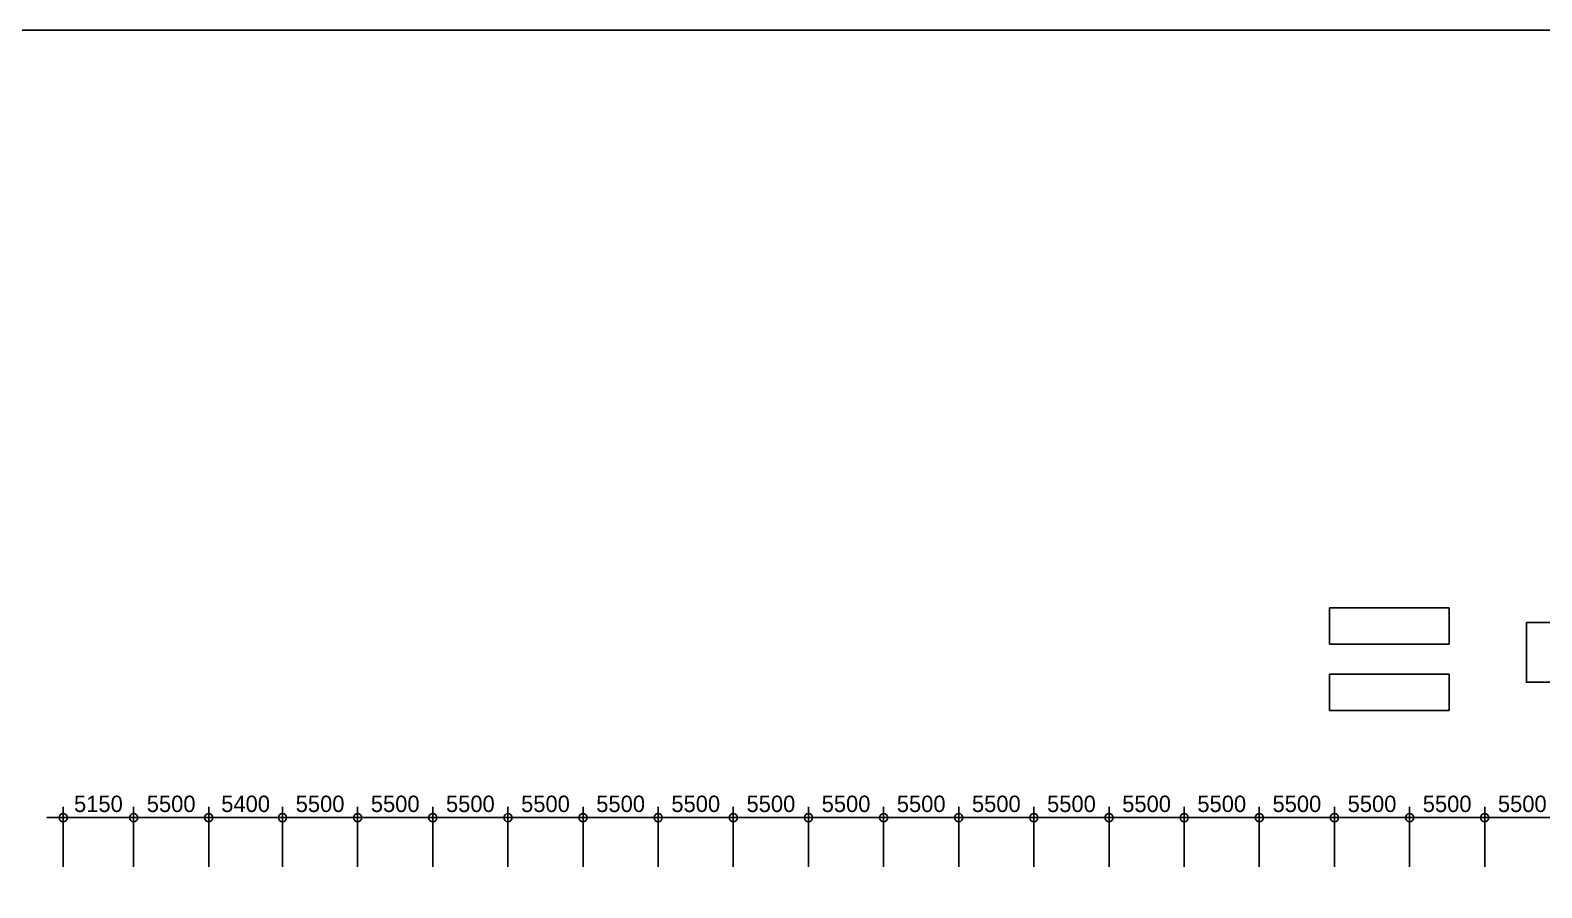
# Model space of a CAD drawing. Header units: millimetres. Extents: x -869187 to 1405794, y -1345622 to 197746.
# Drawn here: x 102765 to 213406, y -1247447 to -1184654 of the extents above; entities that cross this region are included whole.
import ezdxf

# ---------------------------------------------------------------- set-up
doc = ezdxf.new("R2010")
doc.units = ezdxf.units.MM
doc.header["$LTSCALE"] = 1000
doc.header["$MEASUREMENT"] = 0
doc.header["$PDSIZE"] = -10
doc.layers.get('0').update_dxf_attribs({"linetype": 'CONTINUOUS'})
doc.layers.get('Defpoints').update_dxf_attribs({"color": 171, "linetype": 'CONTINUOUS'})
doc.layers.add('NDIM', color=7, linetype='CONTINUOUS')
doc.styles.add('CGS', font='cgse', dxfattribs={"bigfont": 'cgs'})
doc.dimstyles.new('NDIM 1200', dxfattribs={"dimscale": 500, "dimtxt": 3, "dimasz": 1, "dimexe": 2, "dimexo": 2, "dimgap": 1, "dimtad": 1, "dimdec": 0, "dimdsep": 46, "dimtxsty": 'CGS', "dimblk": 'DOT0', "dimcen": 1, "dimdle": 8, "dimclrd": 2, "dimclre": 2, "dimclrt": 2, "dimadec": 0, "dimazin": 0, "dimtfac": 1, "dimtdec": 0, "dimtix": 1, "dimtmove": 2, "dimatfit": 3, "dimldrblk": 'DOT0', "dimfxl": 1, "dimtolj": 1, "dimtzin": 0, "dimlwd": -1, "dimlwe": -1, "dimarcsym": 0})

# ---------------------------------------------------------------- blocks, each defined once
blk = doc.blocks.new('DOT0')
blk.add_line((-3, 0), (3, 0))
at = {"color": 6}
blk.add_circle((0, 0), 0.75, dxfattribs=at)
blk = doc.blocks.new('*D421')
at = {"layer": 'Defpoints', "color": 0, "ltscale": 0.4, "transparency": 16777216}
for p in [(110330, -1242309), (105180, -1246709), (110330, -1246709)]:
    blk.add_point(p, dxfattribs=at)
at = {"layer": 'NDIM', "ltscale": 0.4, "transparency": 16777216}
for p, q in [((105180, -1245909), (105180, -1241509)), ((105580, -1242309), (109930, -1242309)), ((110330, -1245909), (110330, -1241509))]:
    blk.add_line(p, q, dxfattribs=at)
at = {"layer": 'NDIM', "ltscale": 0.4, "transparency": 16777216, "xscale": 400, "yscale": 400, "zscale": 400, "rotation": 180}
blk.add_blockref('DOT0', (105180, -1242309), dxfattribs=at)
at = {"layer": 'NDIM', "ltscale": 0.4, "transparency": 16777216, "xscale": 400, "yscale": 400, "zscale": 400}
blk.add_blockref('DOT0', (110330, -1242309), dxfattribs=at)
at = {"layer": 'NDIM', "ltscale": 0.4, "transparency": 16777216, "insert": (107755, -1241309), "char_height": 1200, "attachment_point": 5, "style": 'CGS'}
blk.add_mtext('\\A1;5150', dxfattribs=at)
blk = doc.blocks.new('*D422')
at = {"layer": 'Defpoints', "color": 0, "ltscale": 0.4, "transparency": 16777216}
for p in [(115830, -1242309), (110330, -1246709), (115830, -1246709)]:
    blk.add_point(p, dxfattribs=at)
at = {"layer": 'NDIM', "ltscale": 0.4, "transparency": 16777216}
for p, q in [((110330, -1245909), (110330, -1241509)), ((110730, -1242309), (115430, -1242309)), ((115830, -1245909), (115830, -1241509))]:
    blk.add_line(p, q, dxfattribs=at)
at = {"layer": 'NDIM', "ltscale": 0.4, "transparency": 16777216, "xscale": 400, "yscale": 400, "zscale": 400, "rotation": 180}
blk.add_blockref('DOT0', (110330, -1242309), dxfattribs=at)
at = {"layer": 'NDIM', "ltscale": 0.4, "transparency": 16777216, "xscale": 400, "yscale": 400, "zscale": 400}
blk.add_blockref('DOT0', (115830, -1242309), dxfattribs=at)
at = {"layer": 'NDIM', "ltscale": 0.4, "transparency": 16777216, "insert": (113080, -1241309), "char_height": 1200, "attachment_point": 5, "style": 'CGS'}
blk.add_mtext('\\A1;5500', dxfattribs=at)
blk = doc.blocks.new('*D423')
at = {"layer": 'Defpoints', "color": 0, "ltscale": 0.4, "transparency": 16777216}
for p in [(126730, -1242309), (121230, -1246709), (126730, -1246709)]:
    blk.add_point(p, dxfattribs=at)
at = {"layer": 'NDIM', "ltscale": 0.4, "transparency": 16777216}
for p, q in [((121230, -1245909), (121230, -1241509)), ((121630, -1242309), (126330, -1242309)), ((126730, -1245909), (126730, -1241509))]:
    blk.add_line(p, q, dxfattribs=at)
at = {"layer": 'NDIM', "ltscale": 0.4, "transparency": 16777216, "xscale": 400, "yscale": 400, "zscale": 400, "rotation": 180}
blk.add_blockref('DOT0', (121230, -1242309), dxfattribs=at)
at = {"layer": 'NDIM', "ltscale": 0.4, "transparency": 16777216, "xscale": 400, "yscale": 400, "zscale": 400}
blk.add_blockref('DOT0', (126730, -1242309), dxfattribs=at)
at = {"layer": 'NDIM', "ltscale": 0.4, "transparency": 16777216, "insert": (123980, -1241309), "char_height": 1200, "attachment_point": 5, "style": 'CGS'}
blk.add_mtext('\\A1;5500', dxfattribs=at)
blk = doc.blocks.new('*D424')
at = {"layer": 'Defpoints', "color": 0, "ltscale": 0.4, "transparency": 16777216}
for p in [(121230, -1242309), (115830, -1246709), (121230, -1246709)]:
    blk.add_point(p, dxfattribs=at)
at = {"layer": 'NDIM', "ltscale": 0.4, "transparency": 16777216}
for p, q in [((115830, -1245909), (115830, -1241509)), ((116230, -1242309), (120830, -1242309)), ((121230, -1245909), (121230, -1241509))]:
    blk.add_line(p, q, dxfattribs=at)
at = {"layer": 'NDIM', "ltscale": 0.4, "transparency": 16777216, "xscale": 400, "yscale": 400, "zscale": 400, "rotation": 180}
blk.add_blockref('DOT0', (115830, -1242309), dxfattribs=at)
at = {"layer": 'NDIM', "ltscale": 0.4, "transparency": 16777216, "xscale": 400, "yscale": 400, "zscale": 400}
blk.add_blockref('DOT0', (121230, -1242309), dxfattribs=at)
at = {"layer": 'NDIM', "ltscale": 0.4, "transparency": 16777216, "insert": (118530, -1241309), "char_height": 1200, "attachment_point": 5, "style": 'CGS'}
blk.add_mtext('\\A1;5400', dxfattribs=at)
blk = doc.blocks.new('*D425')
at = {"layer": 'Defpoints', "color": 0, "ltscale": 0.4, "transparency": 16777216}
for p in [(132230, -1242309), (126730, -1246709), (132230, -1246709)]:
    blk.add_point(p, dxfattribs=at)
at = {"layer": 'NDIM', "ltscale": 0.4, "transparency": 16777216}
for p, q in [((126730, -1245909), (126730, -1241509)), ((127130, -1242309), (131830, -1242309)), ((132230, -1245909), (132230, -1241509))]:
    blk.add_line(p, q, dxfattribs=at)
at = {"layer": 'NDIM', "ltscale": 0.4, "transparency": 16777216, "xscale": 400, "yscale": 400, "zscale": 400, "rotation": 180}
blk.add_blockref('DOT0', (126730, -1242309), dxfattribs=at)
at = {"layer": 'NDIM', "ltscale": 0.4, "transparency": 16777216, "xscale": 400, "yscale": 400, "zscale": 400}
blk.add_blockref('DOT0', (132230, -1242309), dxfattribs=at)
at = {"layer": 'NDIM', "ltscale": 0.4, "transparency": 16777216, "insert": (129480, -1241309), "char_height": 1200, "attachment_point": 5, "style": 'CGS'}
blk.add_mtext('\\A1;5500', dxfattribs=at)
blk = doc.blocks.new('*D426')
at = {"layer": 'Defpoints', "color": 0, "ltscale": 0.4, "transparency": 16777216}
for p in [(137730, -1242309), (132230, -1246709), (137730, -1246709)]:
    blk.add_point(p, dxfattribs=at)
at = {"layer": 'NDIM', "ltscale": 0.4, "transparency": 16777216}
for p, q in [((132230, -1245909), (132230, -1241509)), ((132630, -1242309), (137330, -1242309)), ((137730, -1245909), (137730, -1241509))]:
    blk.add_line(p, q, dxfattribs=at)
at = {"layer": 'NDIM', "ltscale": 0.4, "transparency": 16777216, "xscale": 400, "yscale": 400, "zscale": 400, "rotation": 180}
blk.add_blockref('DOT0', (132230, -1242309), dxfattribs=at)
at = {"layer": 'NDIM', "ltscale": 0.4, "transparency": 16777216, "xscale": 400, "yscale": 400, "zscale": 400}
blk.add_blockref('DOT0', (137730, -1242309), dxfattribs=at)
at = {"layer": 'NDIM', "ltscale": 0.4, "transparency": 16777216, "insert": (134980, -1241309), "char_height": 1200, "attachment_point": 5, "style": 'CGS'}
blk.add_mtext('\\A1;5500', dxfattribs=at)
blk = doc.blocks.new('*D427')
at = {"layer": 'Defpoints', "color": 0, "ltscale": 0.4, "transparency": 16777216}
for p in [(143230, -1242309), (137730, -1246709), (143230, -1246709)]:
    blk.add_point(p, dxfattribs=at)
at = {"layer": 'NDIM', "ltscale": 0.4, "transparency": 16777216}
for p, q in [((137730, -1245909), (137730, -1241509)), ((138130, -1242309), (142830, -1242309)), ((143230, -1245909), (143230, -1241509))]:
    blk.add_line(p, q, dxfattribs=at)
at = {"layer": 'NDIM', "ltscale": 0.4, "transparency": 16777216, "xscale": 400, "yscale": 400, "zscale": 400, "rotation": 180}
blk.add_blockref('DOT0', (137730, -1242309), dxfattribs=at)
at = {"layer": 'NDIM', "ltscale": 0.4, "transparency": 16777216, "xscale": 400, "yscale": 400, "zscale": 400}
blk.add_blockref('DOT0', (143230, -1242309), dxfattribs=at)
at = {"layer": 'NDIM', "ltscale": 0.4, "transparency": 16777216, "insert": (140480, -1241309), "char_height": 1200, "attachment_point": 5, "style": 'CGS'}
blk.add_mtext('\\A1;5500', dxfattribs=at)
blk = doc.blocks.new('*D428')
at = {"layer": 'Defpoints', "color": 0, "ltscale": 0.4, "transparency": 16777216}
for p in [(148730, -1242309), (143230, -1246709), (148730, -1246709)]:
    blk.add_point(p, dxfattribs=at)
at = {"layer": 'NDIM', "ltscale": 0.4, "transparency": 16777216}
for p, q in [((143230, -1245909), (143230, -1241509)), ((143630, -1242309), (148330, -1242309)), ((148730, -1245909), (148730, -1241509))]:
    blk.add_line(p, q, dxfattribs=at)
at = {"layer": 'NDIM', "ltscale": 0.4, "transparency": 16777216, "xscale": 400, "yscale": 400, "zscale": 400, "rotation": 180}
blk.add_blockref('DOT0', (143230, -1242309), dxfattribs=at)
at = {"layer": 'NDIM', "ltscale": 0.4, "transparency": 16777216, "xscale": 400, "yscale": 400, "zscale": 400}
blk.add_blockref('DOT0', (148730, -1242309), dxfattribs=at)
at = {"layer": 'NDIM', "ltscale": 0.4, "transparency": 16777216, "insert": (145980, -1241309), "char_height": 1200, "attachment_point": 5, "style": 'CGS'}
blk.add_mtext('\\A1;5500', dxfattribs=at)
blk = doc.blocks.new('*D429')
at = {"layer": 'Defpoints', "color": 0, "ltscale": 0.4, "transparency": 16777216}
for p in [(154230, -1242309), (148730, -1246709), (154230, -1246709)]:
    blk.add_point(p, dxfattribs=at)
at = {"layer": 'NDIM', "ltscale": 0.4, "transparency": 16777216}
for p, q in [((148730, -1245909), (148730, -1241509)), ((149130, -1242309), (153830, -1242309)), ((154230, -1245909), (154230, -1241509))]:
    blk.add_line(p, q, dxfattribs=at)
at = {"layer": 'NDIM', "ltscale": 0.4, "transparency": 16777216, "xscale": 400, "yscale": 400, "zscale": 400, "rotation": 180}
blk.add_blockref('DOT0', (148730, -1242309), dxfattribs=at)
at = {"layer": 'NDIM', "ltscale": 0.4, "transparency": 16777216, "xscale": 400, "yscale": 400, "zscale": 400}
blk.add_blockref('DOT0', (154230, -1242309), dxfattribs=at)
at = {"layer": 'NDIM', "ltscale": 0.4, "transparency": 16777216, "insert": (151480, -1241309), "char_height": 1200, "attachment_point": 5, "style": 'CGS'}
blk.add_mtext('\\A1;5500', dxfattribs=at)
blk = doc.blocks.new('*D430')
at = {"layer": 'Defpoints', "color": 0, "ltscale": 0.4, "transparency": 16777216}
for p in [(159730, -1242309), (154230, -1246709), (159730, -1246709)]:
    blk.add_point(p, dxfattribs=at)
at = {"layer": 'NDIM', "ltscale": 0.4, "transparency": 16777216}
for p, q in [((154230, -1245909), (154230, -1241509)), ((154630, -1242309), (159330, -1242309)), ((159730, -1245909), (159730, -1241509))]:
    blk.add_line(p, q, dxfattribs=at)
at = {"layer": 'NDIM', "ltscale": 0.4, "transparency": 16777216, "xscale": 400, "yscale": 400, "zscale": 400, "rotation": 180}
blk.add_blockref('DOT0', (154230, -1242309), dxfattribs=at)
at = {"layer": 'NDIM', "ltscale": 0.4, "transparency": 16777216, "xscale": 400, "yscale": 400, "zscale": 400}
blk.add_blockref('DOT0', (159730, -1242309), dxfattribs=at)
at = {"layer": 'NDIM', "ltscale": 0.4, "transparency": 16777216, "insert": (156980, -1241309), "char_height": 1200, "attachment_point": 5, "style": 'CGS'}
blk.add_mtext('\\A1;5500', dxfattribs=at)
blk = doc.blocks.new('*D431')
at = {"layer": 'Defpoints', "color": 0, "ltscale": 0.4, "transparency": 16777216}
for p in [(165230, -1242309), (159730, -1246709), (165230, -1246709)]:
    blk.add_point(p, dxfattribs=at)
at = {"layer": 'NDIM', "ltscale": 0.4, "transparency": 16777216}
for p, q in [((159730, -1245909), (159730, -1241509)), ((160130, -1242309), (164830, -1242309)), ((165230, -1245909), (165230, -1241509))]:
    blk.add_line(p, q, dxfattribs=at)
at = {"layer": 'NDIM', "ltscale": 0.4, "transparency": 16777216, "xscale": 400, "yscale": 400, "zscale": 400, "rotation": 180}
blk.add_blockref('DOT0', (159730, -1242309), dxfattribs=at)
at = {"layer": 'NDIM', "ltscale": 0.4, "transparency": 16777216, "xscale": 400, "yscale": 400, "zscale": 400}
blk.add_blockref('DOT0', (165230, -1242309), dxfattribs=at)
at = {"layer": 'NDIM', "ltscale": 0.4, "transparency": 16777216, "insert": (162480, -1241309), "char_height": 1200, "attachment_point": 5, "style": 'CGS'}
blk.add_mtext('\\A1;5500', dxfattribs=at)
blk = doc.blocks.new('*D432')
at = {"layer": 'Defpoints', "color": 0, "ltscale": 0.4, "transparency": 16777216}
for p in [(170730, -1242309), (165230, -1246709), (170730, -1246709)]:
    blk.add_point(p, dxfattribs=at)
at = {"layer": 'NDIM', "ltscale": 0.4, "transparency": 16777216}
for p, q in [((165230, -1245909), (165230, -1241509)), ((165630, -1242309), (170330, -1242309)), ((170730, -1245909), (170730, -1241509))]:
    blk.add_line(p, q, dxfattribs=at)
at = {"layer": 'NDIM', "ltscale": 0.4, "transparency": 16777216, "xscale": 400, "yscale": 400, "zscale": 400, "rotation": 180}
blk.add_blockref('DOT0', (165230, -1242309), dxfattribs=at)
at = {"layer": 'NDIM', "ltscale": 0.4, "transparency": 16777216, "xscale": 400, "yscale": 400, "zscale": 400}
blk.add_blockref('DOT0', (170730, -1242309), dxfattribs=at)
at = {"layer": 'NDIM', "ltscale": 0.4, "transparency": 16777216, "insert": (167980, -1241309), "char_height": 1200, "attachment_point": 5, "style": 'CGS'}
blk.add_mtext('\\A1;5500', dxfattribs=at)
blk = doc.blocks.new('*D433')
at = {"layer": 'Defpoints', "color": 0, "ltscale": 0.4, "transparency": 16777216}
for p in [(176230, -1242309), (170730, -1246709), (176230, -1246709)]:
    blk.add_point(p, dxfattribs=at)
at = {"layer": 'NDIM', "ltscale": 0.4, "transparency": 16777216}
for p, q in [((170730, -1245909), (170730, -1241509)), ((171130, -1242309), (175830, -1242309)), ((176230, -1245909), (176230, -1241509))]:
    blk.add_line(p, q, dxfattribs=at)
at = {"layer": 'NDIM', "ltscale": 0.4, "transparency": 16777216, "xscale": 400, "yscale": 400, "zscale": 400, "rotation": 180}
blk.add_blockref('DOT0', (170730, -1242309), dxfattribs=at)
at = {"layer": 'NDIM', "ltscale": 0.4, "transparency": 16777216, "xscale": 400, "yscale": 400, "zscale": 400}
blk.add_blockref('DOT0', (176230, -1242309), dxfattribs=at)
at = {"layer": 'NDIM', "ltscale": 0.4, "transparency": 16777216, "insert": (173480, -1241309), "char_height": 1200, "attachment_point": 5, "style": 'CGS'}
blk.add_mtext('\\A1;5500', dxfattribs=at)
blk = doc.blocks.new('*D434')
at = {"layer": 'Defpoints', "color": 0, "ltscale": 0.4, "transparency": 16777216}
for p in [(181730, -1242309), (176230, -1246709), (181730, -1246709)]:
    blk.add_point(p, dxfattribs=at)
at = {"layer": 'NDIM', "ltscale": 0.4, "transparency": 16777216}
for p, q in [((176230, -1245909), (176230, -1241509)), ((176630, -1242309), (181330, -1242309)), ((181730, -1245909), (181730, -1241509))]:
    blk.add_line(p, q, dxfattribs=at)
at = {"layer": 'NDIM', "ltscale": 0.4, "transparency": 16777216, "xscale": 400, "yscale": 400, "zscale": 400, "rotation": 180}
blk.add_blockref('DOT0', (176230, -1242309), dxfattribs=at)
at = {"layer": 'NDIM', "ltscale": 0.4, "transparency": 16777216, "xscale": 400, "yscale": 400, "zscale": 400}
blk.add_blockref('DOT0', (181730, -1242309), dxfattribs=at)
at = {"layer": 'NDIM', "ltscale": 0.4, "transparency": 16777216, "insert": (178980, -1241309), "char_height": 1200, "attachment_point": 5, "style": 'CGS'}
blk.add_mtext('\\A1;5500', dxfattribs=at)
blk = doc.blocks.new('*D435')
at = {"layer": 'Defpoints', "color": 0, "ltscale": 0.4, "transparency": 16777216}
for p in [(187230, -1242309), (181730, -1246709), (187230, -1246709)]:
    blk.add_point(p, dxfattribs=at)
at = {"layer": 'NDIM', "ltscale": 0.4, "transparency": 16777216}
for p, q in [((181730, -1245909), (181730, -1241509)), ((182130, -1242309), (186830, -1242309)), ((187230, -1245909), (187230, -1241509))]:
    blk.add_line(p, q, dxfattribs=at)
at = {"layer": 'NDIM', "ltscale": 0.4, "transparency": 16777216, "xscale": 400, "yscale": 400, "zscale": 400, "rotation": 180}
blk.add_blockref('DOT0', (181730, -1242309), dxfattribs=at)
at = {"layer": 'NDIM', "ltscale": 0.4, "transparency": 16777216, "xscale": 400, "yscale": 400, "zscale": 400}
blk.add_blockref('DOT0', (187230, -1242309), dxfattribs=at)
at = {"layer": 'NDIM', "ltscale": 0.4, "transparency": 16777216, "insert": (184480, -1241309), "char_height": 1200, "attachment_point": 5, "style": 'CGS'}
blk.add_mtext('\\A1;5500', dxfattribs=at)
blk = doc.blocks.new('*D436')
at = {"layer": 'Defpoints', "color": 0, "ltscale": 0.4, "transparency": 16777216}
for p in [(192730, -1242309), (187230, -1246709), (192730, -1246709)]:
    blk.add_point(p, dxfattribs=at)
at = {"layer": 'NDIM', "ltscale": 0.4, "transparency": 16777216}
for p, q in [((187230, -1245909), (187230, -1241509)), ((187630, -1242309), (192330, -1242309)), ((192730, -1245909), (192730, -1241509))]:
    blk.add_line(p, q, dxfattribs=at)
at = {"layer": 'NDIM', "ltscale": 0.4, "transparency": 16777216, "xscale": 400, "yscale": 400, "zscale": 400, "rotation": 180}
blk.add_blockref('DOT0', (187230, -1242309), dxfattribs=at)
at = {"layer": 'NDIM', "ltscale": 0.4, "transparency": 16777216, "xscale": 400, "yscale": 400, "zscale": 400}
blk.add_blockref('DOT0', (192730, -1242309), dxfattribs=at)
at = {"layer": 'NDIM', "ltscale": 0.4, "transparency": 16777216, "insert": (189980, -1241309), "char_height": 1200, "attachment_point": 5, "style": 'CGS'}
blk.add_mtext('\\A1;5500', dxfattribs=at)
blk = doc.blocks.new('*D437')
at = {"layer": 'Defpoints', "color": 0, "ltscale": 0.4, "transparency": 16777216}
for p in [(198230, -1242309), (192730, -1246709), (198230, -1246709)]:
    blk.add_point(p, dxfattribs=at)
at = {"layer": 'NDIM', "ltscale": 0.4, "transparency": 16777216}
for p, q in [((192730, -1245909), (192730, -1241509)), ((193130, -1242309), (197830, -1242309)), ((198230, -1245909), (198230, -1241509))]:
    blk.add_line(p, q, dxfattribs=at)
at = {"layer": 'NDIM', "ltscale": 0.4, "transparency": 16777216, "xscale": 400, "yscale": 400, "zscale": 400, "rotation": 180}
blk.add_blockref('DOT0', (192730, -1242309), dxfattribs=at)
at = {"layer": 'NDIM', "ltscale": 0.4, "transparency": 16777216, "xscale": 400, "yscale": 400, "zscale": 400}
blk.add_blockref('DOT0', (198230, -1242309), dxfattribs=at)
at = {"layer": 'NDIM', "ltscale": 0.4, "transparency": 16777216, "insert": (195480, -1241309), "char_height": 1200, "attachment_point": 5, "style": 'CGS'}
blk.add_mtext('\\A1;5500', dxfattribs=at)
blk = doc.blocks.new('*D438')
at = {"layer": 'Defpoints', "color": 0, "ltscale": 0.4, "transparency": 16777216}
for p in [(203730, -1242309), (198230, -1246709), (203730, -1246709)]:
    blk.add_point(p, dxfattribs=at)
at = {"layer": 'NDIM', "ltscale": 0.4, "transparency": 16777216}
for p, q in [((198230, -1245909), (198230, -1241509)), ((198630, -1242309), (203330, -1242309)), ((203730, -1245909), (203730, -1241509))]:
    blk.add_line(p, q, dxfattribs=at)
at = {"layer": 'NDIM', "ltscale": 0.4, "transparency": 16777216, "xscale": 400, "yscale": 400, "zscale": 400, "rotation": 180}
blk.add_blockref('DOT0', (198230, -1242309), dxfattribs=at)
at = {"layer": 'NDIM', "ltscale": 0.4, "transparency": 16777216, "xscale": 400, "yscale": 400, "zscale": 400}
blk.add_blockref('DOT0', (203730, -1242309), dxfattribs=at)
at = {"layer": 'NDIM', "ltscale": 0.4, "transparency": 16777216, "insert": (200980, -1241309), "char_height": 1200, "attachment_point": 5, "style": 'CGS'}
blk.add_mtext('\\A1;5500', dxfattribs=at)
blk = doc.blocks.new('*D439')
at = {"layer": 'Defpoints', "color": 0, "ltscale": 0.4, "transparency": 16777216}
for p in [(209230, -1242309), (203730, -1246709), (209230, -1246709)]:
    blk.add_point(p, dxfattribs=at)
at = {"layer": 'NDIM', "ltscale": 0.4, "transparency": 16777216}
for p, q in [((203730, -1245909), (203730, -1241509)), ((204130, -1242309), (208830, -1242309)), ((209230, -1245909), (209230, -1241509))]:
    blk.add_line(p, q, dxfattribs=at)
at = {"layer": 'NDIM', "ltscale": 0.4, "transparency": 16777216, "xscale": 400, "yscale": 400, "zscale": 400, "rotation": 180}
blk.add_blockref('DOT0', (203730, -1242309), dxfattribs=at)
at = {"layer": 'NDIM', "ltscale": 0.4, "transparency": 16777216, "xscale": 400, "yscale": 400, "zscale": 400}
blk.add_blockref('DOT0', (209230, -1242309), dxfattribs=at)
at = {"layer": 'NDIM', "ltscale": 0.4, "transparency": 16777216, "insert": (206480, -1241309), "char_height": 1200, "attachment_point": 5, "style": 'CGS'}
blk.add_mtext('\\A1;5500', dxfattribs=at)
blk = doc.blocks.new('*D440')
at = {"layer": 'Defpoints', "color": 0, "ltscale": 0.4, "transparency": 16777216}
for p in [(214730, -1242309), (209230, -1246709), (214730, -1246709)]:
    blk.add_point(p, dxfattribs=at)
at = {"layer": 'NDIM', "ltscale": 0.4, "transparency": 16777216}
for p, q in [((209230, -1245909), (209230, -1241509)), ((209630, -1242309), (214330, -1242309)), ((214730, -1245909), (214730, -1241509))]:
    blk.add_line(p, q, dxfattribs=at)
at = {"layer": 'NDIM', "ltscale": 0.4, "transparency": 16777216, "xscale": 400, "yscale": 400, "zscale": 400, "rotation": 180}
blk.add_blockref('DOT0', (209230, -1242309), dxfattribs=at)
at = {"layer": 'NDIM', "ltscale": 0.4, "transparency": 16777216, "xscale": 400, "yscale": 400, "zscale": 400}
blk.add_blockref('DOT0', (214730, -1242309), dxfattribs=at)
at = {"layer": 'NDIM', "ltscale": 0.4, "transparency": 16777216, "insert": (211980, -1241309), "char_height": 1200, "attachment_point": 5, "style": 'CGS'}
blk.add_mtext('\\A1;5500', dxfattribs=at)

msp = doc.modelspace()

# ---------------------------------------------------------------- linework, layer by layer
at = {"ltscale": 10000}
for points in [[(197876.1, -1226955.1), (206622.3, -1226955.1), (206622.3, -1229602.6), (197876.1, -1229602.6)], [(212279.3, -1228025), (225687.3, -1228025), (225687.3, -1232392.8), (212279.3, -1232392.8)], [(197876.1, -1231814.2), (206622.3, -1231814.2), (206622.3, -1234461.6), (197876.1, -1234461.6)]]:
    msp.add_lwpolyline(points, close=True, dxfattribs=at)
at = {"layer": 'Defpoints', "ltscale": 10000}
msp.add_lwpolyline([(292000, -1345621.9), (8000, -1345621.9), (8000, -1184654.1), (292000, -1184654.1)], close=True, dxfattribs=at)

# ---------------------------------------------------------------- dimensions: what is measured, and where the dimension line sits
at = {"layer": 'NDIM', "ltscale": 0.4}
for base, p1, p2, picture, middle in [((110330.1, -1242309.5), (105180.1, -1246709.5), (110330.1, -1246709.5), '*D421', (107755.1, -1241309.5)), ((115830.1, -1242309.5), (110330.1, -1246709.5), (115830.1, -1246709.5), '*D422', (113080.1, -1241309.5)), ((121230.1, -1242309.5), (115830.1, -1246709.5), (121230.1, -1246709.5), '*D424', (118530.1, -1241309.5)), ((126730.1, -1242309.5), (121230.1, -1246709.5), (126730.1, -1246709.5), '*D423', (123980.1, -1241309.5)), ((132230.1, -1242309.5), (126730.1, -1246709.5), (132230.1, -1246709.5), '*D425', (129480.1, -1241309.5)), ((137730.1, -1242309.5), (132230.1, -1246709.5), (137730.1, -1246709.5), '*D426', (134980.1, -1241309.5)), ((143230.1, -1242309.5), (137730.1, -1246709.5), (143230.1, -1246709.5), '*D427', (140480.1, -1241309.5)), ((148730.1, -1242309.5), (143230.1, -1246709.5), (148730.1, -1246709.5), '*D428', (145980.1, -1241309.5)), ((154230.1, -1242309.5), (148730.1, -1246709.5), (154230.1, -1246709.5), '*D429', (151480.1, -1241309.5)), ((159730.1, -1242309.5), (154230.1, -1246709.5), (159730.1, -1246709.5), '*D430', (156980.1, -1241309.5)), ((165230.1, -1242309.5), (159730.1, -1246709.5), (165230.1, -1246709.5), '*D431', (162480.1, -1241309.5)), ((170730.1, -1242309.5), (165230.1, -1246709.5), (170730.1, -1246709.5), '*D432', (167980.1, -1241309.5)), ((176230.1, -1242309.5), (170730.1, -1246709.5), (176230.1, -1246709.5), '*D433', (173480.1, -1241309.5)), ((181730.1, -1242309.5), (176230.1, -1246709.5), (181730.1, -1246709.5), '*D434', (178980.1, -1241309.5)), ((187230.1, -1242309.5), (181730.1, -1246709.5), (187230.1, -1246709.5), '*D435', (184480.1, -1241309.5)), ((192730.1, -1242309.5), (187230.1, -1246709.5), (192730.1, -1246709.5), '*D436', (189980.1, -1241309.5)), ((198230.1, -1242309.5), (192730.1, -1246709.5), (198230.1, -1246709.5), '*D437', (195480.1, -1241309.5)), ((203730.1, -1242309.5), (198230.1, -1246709.5), (203730.1, -1246709.5), '*D438', (200980.1, -1241309.5)), ((209230.1, -1242309.5), (203730.1, -1246709.5), (209230.1, -1246709.5), '*D439', (206480.1, -1241309.5)), ((214730.1, -1242309.5), (209230.1, -1246709.5), (214730.1, -1246709.5), '*D440', (211980.1, -1241309.5))]:
    dim = msp.add_linear_dim(base=base, p1=p1, p2=p2, dimstyle='NDIM 1200', override={"dimscale": 400, "dimclrd": 256, "dimclre": 256, "dimclrt": 256}, dxfattribs=at)
    dim.commit()
    dim.dimension.update_dxf_attribs({"geometry": picture, "text_midpoint": middle})

doc.saveas('drawing.dxf')
